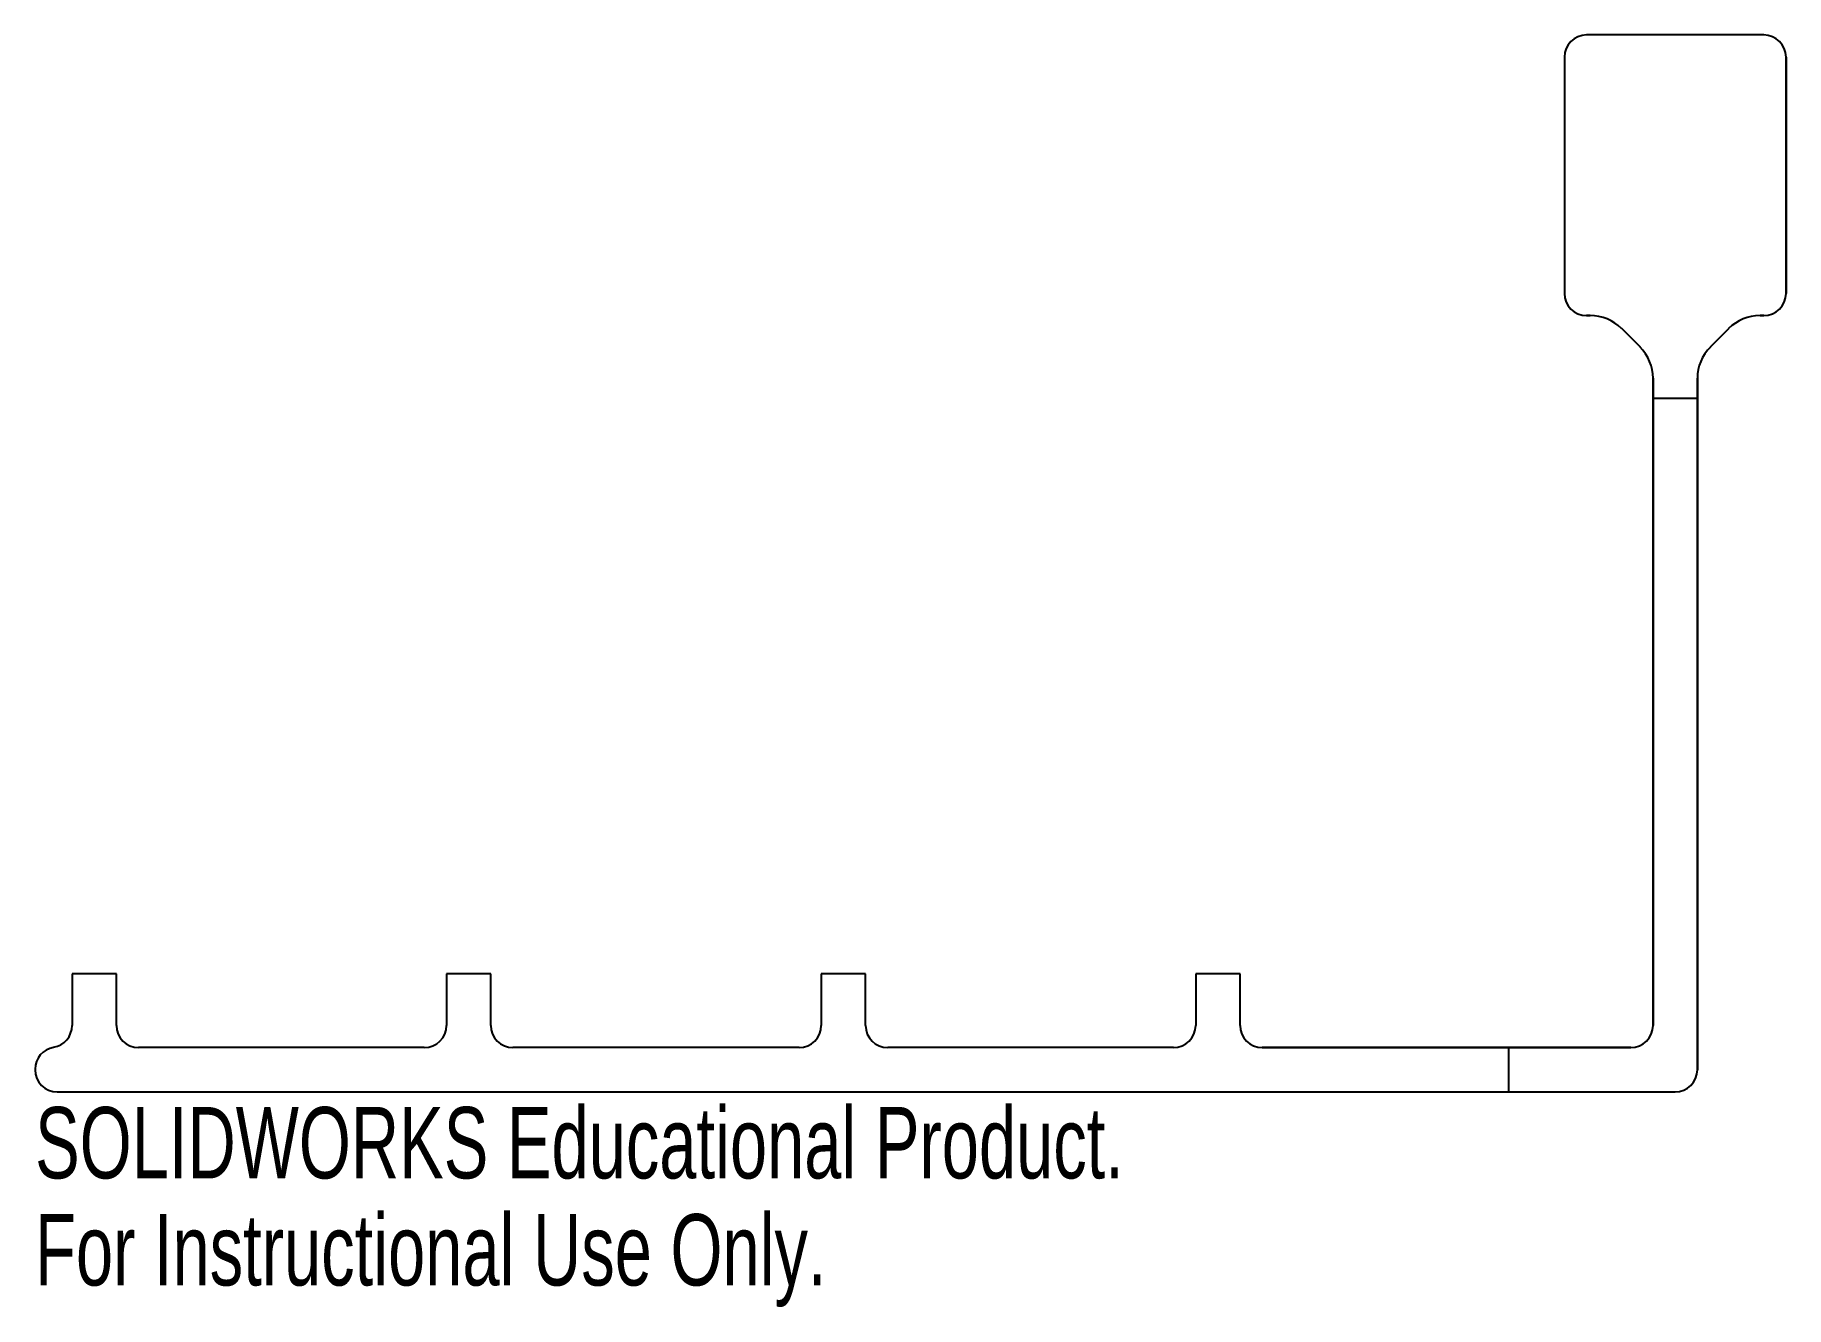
# Model space of a CAD drawing. Header units: millimetres. Extents: x -42 to 76, y -16 to 70.
import ezdxf

# ---------------------------------------------------------------- set-up
doc = ezdxf.new("R2010")
doc.units = ezdxf.units.MM
doc.styles.add('SLDTEXTSTYLE0', font='TXT', dxfattribs={"width": 0.7})

msp = doc.modelspace()

# ---------------------------------------------------------------- linework, layer by layer
at = {"color": 7, "linetype": 'Continuous'}
for p, q in [((74.97, 70.07), (62.97, 70.07)), ((61.47, 68.57), (61.47, 52.57)), ((76.47, 52.57), (76.47, 68.57)), ((62.97, 51.07), (63.22, 51.07)), ((74.71, 51.07), (74.97, 51.07)), ((65.35, 50.19), (66.59, 48.95)), ((71.35, 48.95), (72.59, 50.19)), ((67.47, 46.82), (67.47, 3)), ((70.47, 0), (70.47, 46.82)), ((70.47, 45.46), (67.47, 45.46)), ((-36.52, 6.5), (-39.52, 6.5)), ((-39.52, 6.5), (-39.52, 3)), ((-36.52, 3), (-36.52, 6.5)), ((-11.18, 6.5), (-14.18, 6.5)), ((-14.18, 6.5), (-14.18, 3)), ((-11.18, 3), (-11.18, 6.5)), ((14.18, 6.5), (11.18, 6.5)), ((11.18, 6.5), (11.18, 3)), ((14.18, 3), (14.18, 6.5)), ((39.52, 6.5), (36.52, 6.5)), ((36.52, 6.5), (36.52, 3)), ((39.52, 3), (39.52, 6.5)), ((-15.68, 1.5), (-35.02, 1.5)), ((9.68, 1.5), (-9.68, 1.5)), ((35.02, 1.5), (15.68, 1.5)), ((65.97, 1.5), (41.02, 1.5)), ((57.72, -1.5), (57.72, 1.5)), ((-42.02, 0.04), (-42.02, 0)), ((-40.52, -1.5), (68.97, -1.5))]:
    msp.add_line(p, q, dxfattribs=at)
at = {"color": 7, "linetype": 'Continuous', "lineweight": 25}
for p, q in [((74.97, 70.07), (62.97, 70.07)), ((61.47, 68.57), (61.47, 52.57)), ((76.47, 68.57), (76.47, 52.57)), ((63.22, 51.07), (62.97, 51.07)), ((74.97, 51.07), (74.71, 51.07)), ((66.59, 48.95), (65.35, 50.19)), ((71.35, 48.95), (72.59, 50.19)), ((67.47, 3), (67.47, 46.82)), ((70.47, 46.82), (70.47, 0)), ((-39.52, 6.5), (-39.52, 3)), ((-36.52, 6.5), (-39.52, 6.5)), ((-36.52, 3), (-36.52, 6.5)), ((-14.18, 6.5), (-14.18, 3)), ((-11.18, 6.5), (-14.18, 6.5)), ((-11.18, 3), (-11.18, 6.5)), ((11.18, 6.5), (11.18, 3)), ((14.18, 6.5), (11.18, 6.5)), ((14.18, 3), (14.18, 6.5)), ((36.52, 6.5), (36.52, 3)), ((39.52, 6.5), (36.52, 6.5)), ((39.52, 3), (39.52, 6.5)), ((-15.68, 1.5), (-35.02, 1.5)), ((9.68, 1.5), (-9.68, 1.5)), ((35.02, 1.5), (15.68, 1.5)), ((41.02, 1.5), (65.97, 1.5)), ((-42.02, 0.04), (-42.02, 0)), ((-40.52, -1.5), (68.97, -1.5))]:
    msp.add_line(p, q, dxfattribs=at)
at = {"color": 7, "linetype": 'Continuous'}
for centre, radius, start, end in [((62.97, 68.57), 1.5, 90, 180), ((74.97, 68.57), 1.5, 0, 90), ((62.97, 52.57), 1.5, 180, 270), ((74.97, 52.57), 1.5, 270, 0), ((63.22, 48.07), 3, 45, 90), ((74.71, 48.07), 3, 90, 135), ((64.47, 46.82), 3, 0, 45), ((73.47, 46.82), 3, 135, 180), ((-41.02, 3), 1.5, 279.5941, 0), ((-35.02, 3), 1.5, 180, 270), ((-15.68, 3), 1.5, 270, 0), ((-9.68, 3), 1.5, 180, 270), ((9.68, 3), 1.5, 270, 0), ((15.68, 3), 1.5, 180, 270), ((35.02, 3), 1.5, 270, 0), ((41.02, 3), 1.5, 180, 270), ((65.97, 3), 1.5, 270, 0), ((-40.52, 0.04), 1.5, 99.5941, 180), ((-40.52, 0), 1.5, 180, 270), ((68.97, 0), 1.5, 270, 0)]:
    msp.add_arc(centre, radius, start, end, dxfattribs=at)
at = {"color": 7, "linetype": 'Continuous', "lineweight": 25}
for centre, radius, start, end in [((62.97, 68.57), 1.5, 90, 180), ((74.97, 68.57), 1.5, 0, 90), ((62.97, 52.57), 1.5, 180, 270), ((74.97, 52.57), 1.5, 270, 0), ((63.22, 48.07), 3, 45, 90), ((74.71, 48.07), 3, 90, 135), ((64.47, 46.82), 3, 0, 45), ((73.47, 46.82), 3, 135, 180), ((-41.02, 3), 1.5, 279.5941, 0), ((-35.02, 3), 1.5, 180, 270), ((-15.68, 3), 1.5, 270, 0), ((-9.68, 3), 1.5, 180, 270), ((9.68, 3), 1.5, 270, 0), ((15.68, 3), 1.5, 180, 270), ((35.02, 3), 1.5, 270, 0), ((41.02, 3), 1.5, 180, 270), ((65.97, 3), 1.5, 270, 0), ((-40.52, 0.04), 1.5, 99.5941, 180), ((-40.52, 0), 1.5, 180, 270), ((68.97, 0), 1.5, 270, 0)]:
    msp.add_arc(centre, radius, start, end, dxfattribs=at)

# ---------------------------------------------------------------- texts
at = {"color": 7, "linetype": 'Continuous', "char_height": 4.8336, "attachment_point": 1, "style": 'SLDTEXTSTYLE0'}
for s, insert in [('SOLIDWORKS Educational Product.', (-42.02, -2.52)), ('For Instructional Use Only.', (-42.02, -9.77))]:
    msp.add_mtext(s, dxfattribs=dict(at, insert=insert))

doc.saveas('drawing.dxf')
